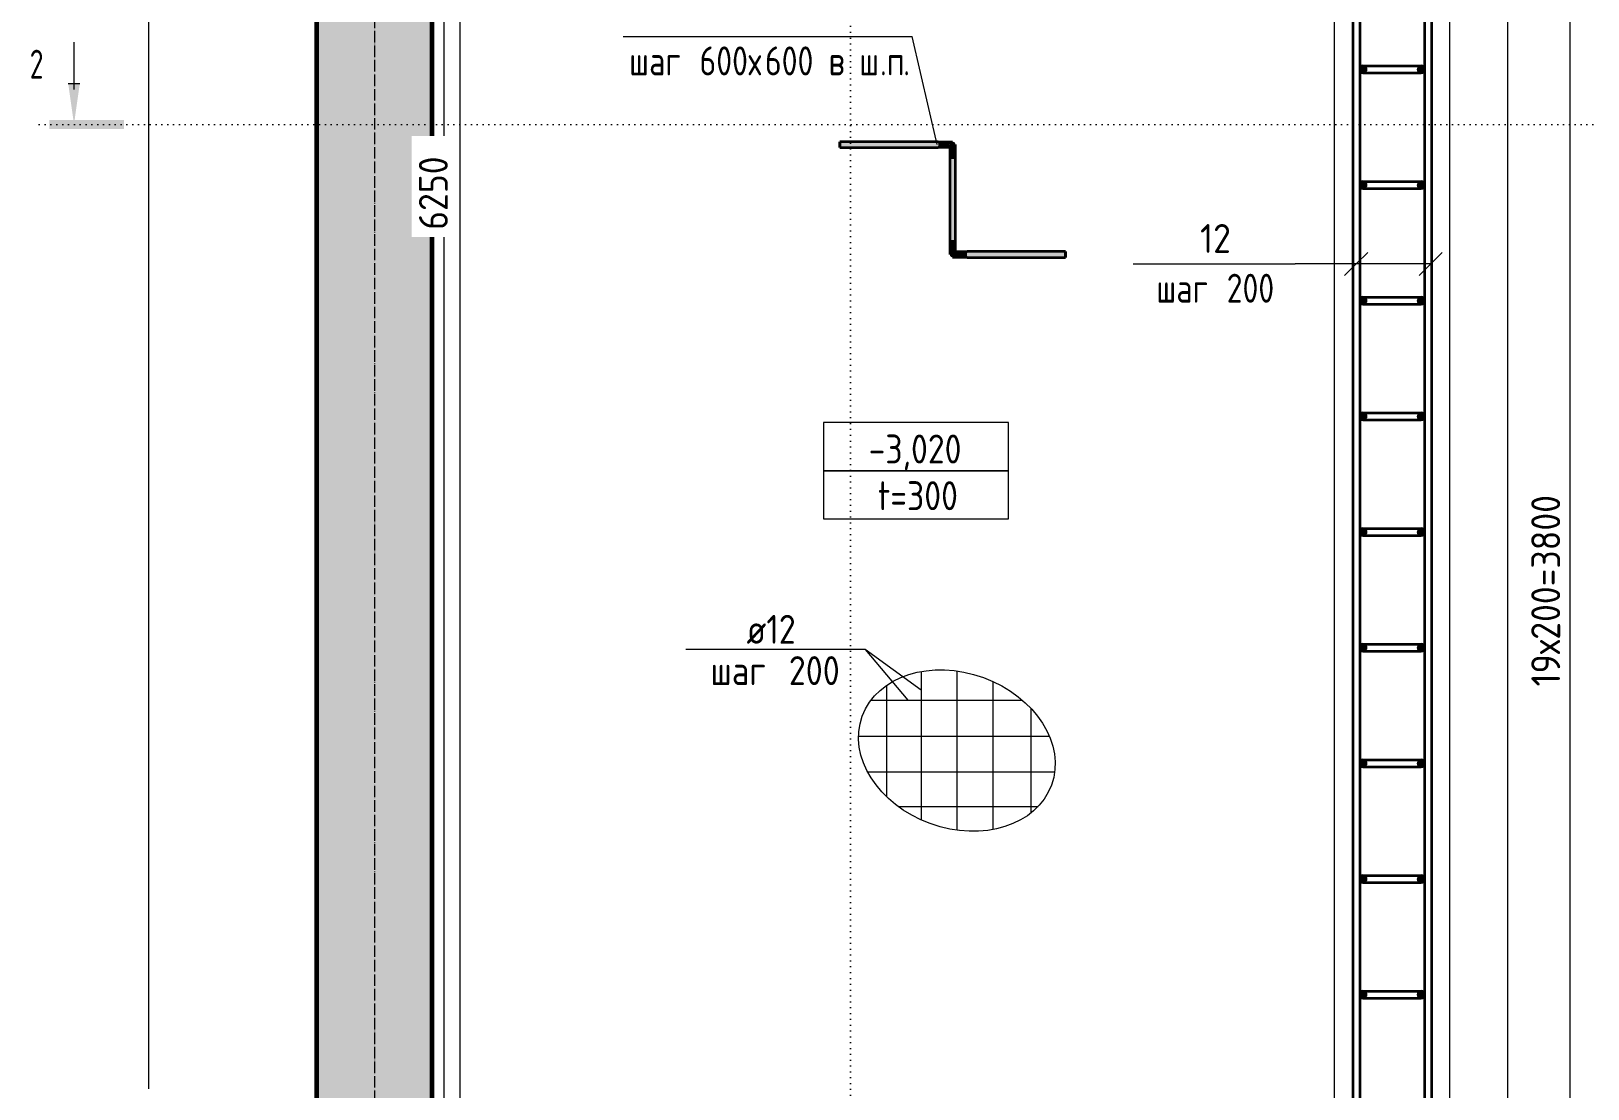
# Model space of a CAD drawing. Header units: millimetres. Extents: x -6516 to 17647, y -4389 to 6814.
# Drawn here: x 1640 to 4332, y 1577 to 3406 of the extents above; entities that cross this region are included whole.
import ezdxf

# ---------------------------------------------------------------- set-up
doc = ezdxf.new("R2010")
doc.units = ezdxf.units.MM
doc.linetypes.add('02 Штрихпунктирная _20 мм_', pattern=[25, 20, -2.5, 0, -2.5])
doc.linetypes.add('04 Пунктир 10мм', pattern=[10, 0, -10])
for name, color, linetype, lineweight in [('AA_Dim', 7, 'Continuous', 9), ('AA_Dim-20', 7, 'Continuous', 9), ('AA_Oformlenie', 7, 'Continuous', 9), ('AA_Razrez', 7, 'Continuous', 9), ('AA_Vinoska', 7, 'Continuous', 9), ('AF_Perekritie_Грунт', 253, 'Continuous', 20), ('AF_Perekritie_Опалубка_Существующая', 253, 'Continuous', 20), ('AF_Stena', 7, 'Continuous', 60), ('AF_Stena_Опалубка', 253, 'Continuous', 20), ('AF_Stena_Опалубка_Существующая', 253, 'Continuous', 20), ('KR_Armatura', 7, 'Continuous', 20), ('KR_Armatura_Tonkie', 7, 'Continuous', 20), ('KR_Fundament', 7, 'Continuous', 20), ('Оси', 7, 'Continuous', 9)]:
    doc.layers.add(name, color=color, linetype=linetype, lineweight=lineweight)
doc.styles.add('GOST Common_1', font='GOST_Common.ttf', dxfattribs={"width": 0.9, "height": 50})
doc.styles.add('ISOCPEUR_1', font='isocpeur.TTF', dxfattribs={"width": 0.9, "height": 50})
doc.styles.add('ISOCPEUR_2', font='isocpeur.TTF', dxfattribs={"width": 0.85, "height": 50})
doc.styles.add('ISOCPEUR_3', font='isocpeur.TTF', dxfattribs={"width": 0.8, "height": 50})
doc.styles.add('ISOCPEUR_4', font='isocpeur.TTF', dxfattribs={"width": 0.7, "height": 50})
doc.dimstyles.new('01_Точн_3_знака__непрозр__1', dxfattribs={"dimscale": 304.8, "dimtxt": 50.137748, "dimasz": 0.111549, "dimexe": 0.098425, "dimexo": 0.065617, "dimgap": 0.019685, "dimtad": 1, "dimdec": 3, "dimrnd": 0.001, "dimdsep": 46, "dimtxsty": 'ISOCPEUR_1', "dimblk1": 'OBLIQUE', "dimblk2": 'OBLIQUE', "dimsah": 1, "dimcen": 0.09, "dimdle": 0.098425, "dimazin": 0, "dimtfac": 1, "dimtdec": 4, "dimtix": 1, "dimtmove": 0, "dimatfit": 3, "dimfxl": 1, "dimtvp": 1, "dimtfill": 1, "dimtolj": 1, "dimtzin": 0, "dimlwd": 18, "dimlwe": 18, "dimarcsym": 2})
doc.dimstyles.new('05_Округл_1мм__прозр_', dxfattribs={"dimscale": 304.8, "dimtxt": 50.137748, "dimasz": 0.111549, "dimexe": 0.098425, "dimexo": 0.065617, "dimgap": 0.006562, "dimtad": 1, "dimdec": 0, "dimdsep": 46, "dimtxsty": 'ISOCPEUR_1', "dimblk1": 'OBLIQUE', "dimblk2": 'OBLIQUE', "dimsah": 1, "dimcen": 0.09, "dimdle": 0.098425, "dimazin": 0, "dimtfac": 1, "dimtdec": 4, "dimtix": 1, "dimtmove": 0, "dimatfit": 3, "dimfxl": 1, "dimtvp": 1, "dimtolj": 1, "dimtzin": 0, "dimlwd": 18, "dimlwe": 18, "dimarcsym": 2})

# ---------------------------------------------------------------- blocks, each defined once
blk = doc.blocks.new('261_Лягушка _НесАрм_РабПлоск_ - 10 А500-4005784-КР_ФПм1_Арм_1')
at = {"layer": 'KR_Armatura_Tonkie', "lineweight": 35}
for points in [[(37.2, 111.8), (37.2, 116.8), (-132.8, 116.7), (-132.8, 111.8), (34.5, 111.8)], [(37.2, 106.8), (37.2, 111.8), (-132.8, 111.8), (-132.8, 106.8), (34.5, 106.8)], [(55.7, 111.8), (57.2, 111.8), (57.4, 113.1), (57.9, 114.3), (59.3, 115.8), (59.7, 116.2), (60.5, 116.7), (53.9, 116.7), (40.6, 116.8), (37.2, 116.7), (37.2, 111.8), (53.6, 111.8)], [(37.2, 106.8), (56.5, 107), (57.2, 107), (57.2, 111.8), (37.2, 111.8), (37.2, 106.9)], [(64.7, 86.8), (67.2, 86.8), (67, 113.1), (66.4, 114.5), (65.7, 115.4), (64.7, 116.2), (63.5, 116.7), (62.2, 116.8), (60.9, 116.7), (59.3, 115.8), (58.7, 115.4), (57.7, 114), (57.4, 113.1), (57.2, 110.2), (57.4, 86.8), (63.5, 86.8)], [(62.2, -53.2), (67.2, -53.2), (67, 86.8), (57.2, 86.8), (57.4, -53.2), (60.9, -53.2)], [(62.2, -83.2), (63.5, -83), (64.9, -82.3), (65.7, -81.7), (66.8, -80.1), (67.1, -78.7), (67.2, -76.5), (67, -53.2), (57.2, -53.2), (57.4, -79.5), (57.9, -80.7), (58.7, -81.7), (59.7, -82.5), (60.9, -83)], [(87.2, -83.2), (87.2, -78.2), (67.2, -78.2), (66.8, -80.1), (66.1, -81.2), (65.7, -81.7), (64.7, -82.5), (63.9, -83.1), (69.3, -83), (83.7, -83.1)], [(74.4, -78.2), (87.2, -78.2), (87.2, -73.2), (74.4, -73.3), (67.2, -73.3), (67.2, -78.2), (73.1, -78.2)], [(87.2, -78.2), (257.2, -78.2), (257.2, -73.2), (87.2, -73.3), (87.2, -76.9)], [(257.2, -83.2), (257.2, -78.2), (87.2, -78.2), (87.2, -83.2), (162.3, -83.2)]]:
    blk.add_hatch(color=256, dxfattribs=at).paths.add_polyline_path(points)
for p, q in [((37.2, 116.8), (-132.8, 116.8)), ((-132.8, 111.8), (-132.8, 116.8)), ((-132.8, 116.7), (-132.8, 111.8)), ((-132.8, 111.8), (-132.8, 107)), ((-132.8, 106.8), (-132.8, 111.8)), ((-132.8, 106.8), (37.2, 106.8)), ((57.2, 86.8), (57.2, -53.2)), ((67.2, -53.2), (67.2, 86.8)), ((257.2, -73.2), (87.2, -73.2)), ((257.2, -73.2), (257.2, -78.2)), ((257.2, -78.2), (257.2, -73.3)), ((257.2, -78.2), (257.2, -83.2)), ((257.2, -83), (257.2, -78.2)), ((87.2, -83.2), (257.2, -83.2))]:
    blk.add_line(p, q, dxfattribs=at)
at = {"layer": 'KR_Armatura_Tonkie', "lineweight": 35, "flags": 128}
for points in [[(37.2, 116.8), (46.9, 116.8), (55.1, 116.8), (60.4, 116.8), (62.2, 116.8)], [(57.2, 111.8), (57.2, 109.9), (57.2, 104.3), (57.2, 96), (57.2, 86.8)], [(67.2, 86.8), (67.2, 96.5), (67.2, 104.7), (67.2, 110.1), (67.2, 111.8)], [(57.2, 106.8), (54.7, 106.8), (46.4, 106.8), (37.2, 106.8)], [(57.2, -53.2), (57.2, -62.9), (57.2, -71), (57.2, -76.4), (57.2, -78.2)], [(67.2, -78.2), (67.2, -76.2), (67.2, -70.7), (67.2, -62.4), (67.2, -53.2)], [(67.2, -73.2), (69.7, -73.2), (78, -73.2), (87.2, -73.2)], [(87.2, -83.2), (77.5, -83.2), (69.3, -83.2), (64, -83.2), (62.2, -83.2)]]:
    blk.add_lwpolyline(points, dxfattribs=at)
blk = doc.blocks.new('011_Прямоугольник обрыва _ЭлУзла_ - 011_Прямоугольник обрыва _ЭлУзла_-3927897-КР_ФПм1_Арм_1')
at = {"layer": 'AA_Oformlenie'}
blk.add_line((0, -4938.7), (0, -1675.7), dxfattribs=at)
blk = doc.blocks.new('DIMBLOCK44-КР_ФПм1_Арм_1')
at = {"layer": 'AA_Dim-20', "lineweight": 18}
for p, q in [((2381.7, -30), (2381.7, 6280)), ((2377.6, 6250), (2411.7, 6250)), ((2381.7, 6250), (2377.6, 6250)), ((2377.6, 0), (2411.7, 0)), ((2381.7, 0), (2377.6, 0))]:
    blk.add_line(p, q, dxfattribs=at)
at = {"layer": 'AA_Dim-20', "lineweight": 30}
for p, q in [((2381.7, 6250), (2364.7, 6267)), ((2381.7, 6250), (2398.7, 6233)), ((2381.7, 0), (2364.7, 17)), ((2381.7, 0), (2398.7, -17))]:
    blk.add_line(p, q, dxfattribs=at)
at = {"layer": 'AA_Dim-20', "color": 0, "lineweight": 18, "insert": (2310.5, 3062.6), "char_height": 50, "width": 149.846, "attachment_point": 1, "rotation": 90, "line_spacing_factor": 1.135194, "style": 'ISOCPEUR_1', "bg_fill": 3, "box_fill_scale": 1.25, "bg_fill_color": 256, "bg_fill_true_color": 13158600, "bg_fill_transparency": 0}
blk.add_mtext('6250', dxfattribs=at)
blk = doc.blocks.new('_Oblique')
at = {"color": 0, "linetype": 'ByBlock', "lineweight": -2}
blk.add_line((-0.5, -0.5), (0.5, 0.5), dxfattribs=at)
blk = doc.blocks.new('Разрез - Номер узла_ сзади-394133-КР_ФПм1_Арм_1')
at = {"layer": 'AA_Razrez'}
for points in [[(7.33, 0.4), (7.33, -0.39), (0.87, -0.39), (0.87, 0.4)], [(3.5, -3.53), (2.5, -3.53), (3, 0)]]:
    blk.add_hatch(color=256, dxfattribs=at).paths.add_polyline_path(points)
for p, q in [((2.5, -3.53), (3.5, -3.53)), ((3, -3), (3, -7.1))]:
    blk.add_line(p, q, dxfattribs=at)
blk = doc.blocks.new('DIMBLOCK60-КР_ФПм1_Арм_1')
at = {"layer": 'AA_Dim-20', "lineweight": 30}
for p, q in [((4301.5, 4440), (4284.5, 4457)), ((4301.5, 4440), (4318.5, 4423)), ((4301.5, 4340), (4284.5, 4357)), ((4301.5, 4340), (4318.5, 4323)), ((4301.5, 540), (4284.5, 557)), ((4301.5, 540), (4318.5, 523))]:
    blk.add_line(p, q, dxfattribs=at)
at = {"layer": 'AA_Dim-20', "lineweight": 18}
for p, q in [((4301.5, 4440), (4063.6, 4440)), ((4301.5, 4440), (4331.5, 4440)), ((4301.5, 4340), (4063.6, 4340)), ((4301.5, 540), (4301.5, 4340)), ((4301.5, 4340), (4331.5, 4340)), ((4301.5, 540), (4063.6, 540)), ((4301.5, 540), (4331.5, 540))]:
    blk.add_line(p, q, dxfattribs=at)
at = {"layer": 'AA_Dim-20', "color": 0, "lineweight": 18, "insert": (4234.3, 2273), "char_height": 50, "width": 400.724, "attachment_point": 1, "rotation": 90, "line_spacing_factor": 1.135194, "style": 'ISOCPEUR_1'}
blk.add_mtext('19х200=3800', dxfattribs=at)
blk = doc.blocks.new('_None')
blk = doc.blocks.new('070_Фоновая условно в плане _ТиповАннот_ - М100-3935264-КР_ФПм1_Арм_1')
at = {"layer": 'AA_Vinoska'}
for p, q in [((-7.92, 8.74), (-23.43, 8.74)), ((-7.92, 8.74), (-4.25, 4.36)), ((-3.09, 5.23), (-7.92, 8.74)), ((-3.09, 6.84), (-3.09, -5.99)), ((0, 6.89), (0, -6.89)), ((-6.09, 5.64), (-6.09, -3.98)), ((3.12, 5.98), (3.12, -6.83)), ((-7.43, 4.36), (5.66, 4.36)), ((6.41, 3.65), (6.41, -5.4)), ((-8.5, 1.24), (8, 1.24)), ((-7.71, -1.85), (8.46, -1.85)), ((-5.06, -4.84), (7.02, -4.84))]:
    blk.add_line(p, q, dxfattribs=at)
blk.add_ellipse((0, 0), major_axis=(-8.18, 2.98), ratio=0.771871, dxfattribs=at)
blk = doc.blocks.new('042_М_Арматуры - Диам длина поз _ Комментарий _дп 25_-3935260-КР_ФПм1_Арм_1')
at = {"layer": 'AA_Vinoska'}
blk.add_line((-12.5, 0), (12.5, 0), dxfattribs=at)
blk = doc.blocks.new('042_М_ФундПлиты_ТолщинаОтметка - 042_М_ФундПлиты_ТолщинаОтметка-647274-КР_ФПм1_Арм_1')
at = {"layer": 'AA_Vinoska'}
for p, q in [((8, 4.17), (-8, 4.17)), ((-8, 4.17), (-8, 0)), ((8, 0), (8, 4.17)), ((8, 0), (-8, 0)), ((-8, 0), (-8, -4.17)), ((-8, 0), (8, 0)), ((8, -4.17), (8, 0)), ((-8, -4.17), (8, -4.17))]:
    blk.add_line(p, q, dxfattribs=at)
blk = doc.blocks.new('042_М_Арматуры - Диам длина поз _ Шаг _засечки_-3174167-КР_ФПм1_Арм_1')
at = {"layer": 'AA_Vinoska'}
blk.add_line((-7, 0), (7, 0), dxfattribs=at)

msp = doc.modelspace()

# ---------------------------------------------------------------- hatches: boundary and pattern name
at = {"layer": 'AF_Stena', "lineweight": 9}
h = msp.add_hatch(dxfattribs=at)
h.set_pattern_fill('FP_7', color=256, style=0, pattern_type=2)
h.set_pattern_definition([(45, (-17096.49, 0), (-44.90128, 44.90128), []), (45, (-17051.586, 0), (-44.90128, 44.90128), [79.375, -15.875, 0.67056, -15.204])])
h.paths.add_polyline_path([(2133.5742, 145), (2333.5742, 145), (2333.5742, 6250), (2133.5742, 6250), (2133.5742, 329.9349)])
at = {"layer": 'KR_Armatura'}
h = msp.add_hatch(color=256, dxfattribs=at)
edge = h.paths.add_edge_path()
edge.add_arc((3943.5742, 3340), 6, 0, 360)
for points in [[(3943.5742, 3334), (3948.7703, 3337), (3948.7703, 3343), (3943.5742, 3346), (3938.378, 3343), (3938.378, 3337)], [(4043.5742, 3334), (4048.7703, 3337), (4048.7703, 3343), (4043.5742, 3346), (4038.378, 3343), (4038.378, 3337)], [(3943.5742, 3134), (3948.7703, 3137), (3948.7703, 3143), (3943.5742, 3146), (3938.378, 3143), (3938.378, 3137)], [(4043.5742, 3134), (4048.7703, 3137), (4048.7703, 3143), (4043.5742, 3146), (4038.378, 3143), (4038.378, 3137)], [(3943.5742, 2934), (3948.7703, 2937), (3948.7703, 2943), (3943.5742, 2946), (3938.378, 2943), (3938.378, 2937)], [(4043.5742, 2934), (4048.7703, 2937), (4048.7703, 2943), (4043.5742, 2946), (4038.378, 2943), (4038.378, 2937)], [(3943.5742, 2734), (3948.7703, 2737), (3948.7703, 2743), (3943.5742, 2746), (3938.378, 2743), (3938.378, 2737)], [(4043.5742, 2734), (4048.7703, 2737), (4048.7703, 2743), (4043.5742, 2746), (4038.378, 2743), (4038.378, 2737)], [(3943.5742, 2534), (3948.7703, 2537), (3948.7703, 2543), (3943.5742, 2546), (3938.378, 2543), (3938.378, 2537)], [(4043.5742, 2534), (4048.7703, 2537), (4048.7703, 2543), (4043.5742, 2546), (4038.378, 2543), (4038.378, 2537)], [(3943.5742, 2334), (3948.7703, 2337), (3948.7703, 2343), (3943.5742, 2346), (3938.378, 2343), (3938.378, 2337)], [(4043.5742, 2334), (4048.7703, 2337), (4048.7703, 2343), (4043.5742, 2346), (4038.378, 2343), (4038.378, 2337)], [(3943.5742, 2134), (3948.7703, 2137), (3948.7703, 2143), (3943.5742, 2146), (3938.378, 2143), (3938.378, 2137)], [(4043.5742, 2134), (4048.7703, 2137), (4048.7703, 2143), (4043.5742, 2146), (4038.378, 2143), (4038.378, 2137)], [(3943.5742, 1934), (3948.7703, 1937), (3948.7703, 1943), (3943.5742, 1946), (3938.378, 1943), (3938.378, 1937)], [(4043.5742, 1934), (4048.7703, 1937), (4048.7703, 1943), (4043.5742, 1946), (4038.378, 1943), (4038.378, 1937)], [(3943.5742, 1734), (3948.7703, 1737), (3948.7703, 1743), (3943.5742, 1746), (3938.378, 1743), (3938.378, 1737)], [(4043.5742, 1734), (4048.7703, 1737), (4048.7703, 1743), (4043.5742, 1746), (4038.378, 1743), (4038.378, 1737)]]:
    msp.add_hatch(color=256, dxfattribs=at).paths.add_polyline_path(points)
h = msp.add_hatch(color=256, dxfattribs=at)
edge = h.paths.add_edge_path()
edge.add_arc((4043.5742, 3340), 6, 0, 360)
h = msp.add_hatch(color=256, dxfattribs=at)
edge = h.paths.add_edge_path()
edge.add_arc((3943.5742, 3140), 6, 0, 360)
h = msp.add_hatch(color=256, dxfattribs=at)
edge = h.paths.add_edge_path()
edge.add_arc((4043.5742, 3140), 6, 0, 360)
h = msp.add_hatch(color=256, dxfattribs=at)
edge = h.paths.add_edge_path()
edge.add_arc((3943.5742, 2940), 6, 0, 360)
h = msp.add_hatch(color=256, dxfattribs=at)
edge = h.paths.add_edge_path()
edge.add_arc((4043.5742, 2940), 6, 0, 360)
h = msp.add_hatch(color=256, dxfattribs=at)
edge = h.paths.add_edge_path()
edge.add_arc((3943.5742, 2740), 6, 0, 360)
h = msp.add_hatch(color=256, dxfattribs=at)
edge = h.paths.add_edge_path()
edge.add_arc((4043.5742, 2740), 6, 0, 360)
h = msp.add_hatch(color=256, dxfattribs=at)
edge = h.paths.add_edge_path()
edge.add_arc((3943.5742, 2540), 6, 0, 360)
h = msp.add_hatch(color=256, dxfattribs=at)
edge = h.paths.add_edge_path()
edge.add_arc((4043.5742, 2540), 6, 0, 360)
h = msp.add_hatch(color=256, dxfattribs=at)
edge = h.paths.add_edge_path()
edge.add_arc((3943.5742, 2340), 6, 0, 360)
h = msp.add_hatch(color=256, dxfattribs=at)
edge = h.paths.add_edge_path()
edge.add_arc((4043.5742, 2340), 6, 0, 360)
h = msp.add_hatch(color=256, dxfattribs=at)
edge = h.paths.add_edge_path()
edge.add_arc((3943.5742, 2140), 6, 0, 360)
h = msp.add_hatch(color=256, dxfattribs=at)
edge = h.paths.add_edge_path()
edge.add_arc((4043.5742, 2140), 6, 0, 360)
h = msp.add_hatch(color=256, dxfattribs=at)
edge = h.paths.add_edge_path()
edge.add_arc((3943.5742, 1940), 6, 0, 360)
h = msp.add_hatch(color=256, dxfattribs=at)
edge = h.paths.add_edge_path()
edge.add_arc((4043.5742, 1940), 6, 0, 360)
h = msp.add_hatch(color=256, dxfattribs=at)
edge = h.paths.add_edge_path()
edge.add_arc((3943.5742, 1740), 6, 0, 360)
h = msp.add_hatch(color=256, dxfattribs=at)
edge = h.paths.add_edge_path()
edge.add_arc((4043.5742, 1740), 6, 0, 360)

# ---------------------------------------------------------------- linework, layer by layer
at = {"layer": 'AA_Razrez', "linetype": '04 Пунктир 10мм'}
msp.add_line((3056.7289, 6787.9496), (3056.7289, -505.5301), dxfattribs=at)
at = {"layer": 'AA_Vinoska'}
for p, q in [((3206.6717, 3210.1636), (3163.6405, 3396.7308)), ((3931.5742, 3003.6562), (3951.5742, 3023.6562)), ((4060.4268, 3003.6562), (4080.4268, 3023.6562)), ((3931.5742, 3003.6562), (3825.7693, 3003.6562)), ((4060.4268, 3003.6562), (3825.7693, 3003.6562)), ((3931.5742, 3003.6562), (3911.5742, 2983.6562)), ((4060.4268, 3003.6562), (4040.4268, 2983.6562))]:
    msp.add_line(p, q, dxfattribs=at)
at = {"layer": 'AF_Perekritie_Грунт'}
for p, q in [((2353.5742, 6230), (2353.5742, 90)), ((4193.5742, 90), (4193.5742, 4390))]:
    msp.add_line(p, q, dxfattribs=at)
at = {"layer": 'AF_Perekritie_Опалубка_Существующая', "lineweight": 35}
msp.add_line((2333.5742, 145), (2333.5742, 6250), dxfattribs=at)
at = {"layer": 'AF_Stena_Опалубка'}
for p, q in [((2333.5742, 190), (2333.5742, 6250)), ((2353.5742, 6230), (2353.5742, 190)), ((4093.5742, 190), (4093.5742, 4490)), ((3893.5742, 4074.1606), (3893.5742, 490))]:
    msp.add_line(p, q, dxfattribs=at)
at = {"layer": 'AF_Stena_Опалубка_Существующая', "lineweight": 60}
for p, q in [((2133.5742, 6250), (2133.5742, 345)), ((2333.5742, 145), (2333.5742, 6250))]:
    msp.add_line(p, q, dxfattribs=at)
at = {"layer": 'KR_Armatura'}
for p, q in [((3943.5742, 3346), (3938.378, 3343)), ((3938.378, 3343), (3938.378, 3337)), ((3948.7703, 3343), (3943.5742, 3346)), ((3948.7703, 3337), (3948.7703, 3343)), ((4043.5742, 3346), (4038.378, 3343)), ((4038.378, 3343), (4038.378, 3337)), ((4048.7703, 3343), (4043.5742, 3346)), ((4048.7703, 3337), (4048.7703, 3343)), ((3938.378, 3337), (3943.5742, 3334)), ((3943.5742, 3334), (3948.7703, 3337)), ((4038.378, 3337), (4043.5742, 3334)), ((4043.5742, 3334), (4048.7703, 3337)), ((3943.5742, 3146), (3938.378, 3143)), ((3938.378, 3143), (3938.378, 3137)), ((3938.378, 3137), (3943.5742, 3134)), ((3948.7703, 3143), (3943.5742, 3146)), ((3943.5742, 3134), (3948.7703, 3137)), ((3948.7703, 3137), (3948.7703, 3143)), ((4043.5742, 3146), (4038.378, 3143)), ((4038.378, 3143), (4038.378, 3137)), ((4038.378, 3137), (4043.5742, 3134)), ((4048.7703, 3143), (4043.5742, 3146)), ((4043.5742, 3134), (4048.7703, 3137)), ((4048.7703, 3137), (4048.7703, 3143)), ((3943.5742, 2946), (3938.378, 2943)), ((3938.378, 2943), (3938.378, 2937)), ((3938.378, 2937), (3943.5742, 2934)), ((3948.7703, 2943), (3943.5742, 2946)), ((3943.5742, 2934), (3948.7703, 2937)), ((3948.7703, 2937), (3948.7703, 2943)), ((4043.5742, 2946), (4038.378, 2943)), ((4038.378, 2943), (4038.378, 2937)), ((4038.378, 2937), (4043.5742, 2934)), ((4048.7703, 2943), (4043.5742, 2946)), ((4043.5742, 2934), (4048.7703, 2937)), ((4048.7703, 2937), (4048.7703, 2943)), ((3943.5742, 2746), (3938.378, 2743)), ((3938.378, 2743), (3938.378, 2737)), ((3938.378, 2737), (3943.5742, 2734)), ((3948.7703, 2743), (3943.5742, 2746)), ((3943.5742, 2734), (3948.7703, 2737)), ((3948.7703, 2737), (3948.7703, 2743)), ((4043.5742, 2746), (4038.378, 2743)), ((4038.378, 2743), (4038.378, 2737)), ((4038.378, 2737), (4043.5742, 2734)), ((4048.7703, 2743), (4043.5742, 2746)), ((4043.5742, 2734), (4048.7703, 2737)), ((4048.7703, 2737), (4048.7703, 2743)), ((3943.5742, 2546), (3938.378, 2543)), ((3938.378, 2543), (3938.378, 2537)), ((3938.378, 2537), (3943.5742, 2534)), ((3948.7703, 2543), (3943.5742, 2546)), ((3943.5742, 2534), (3948.7703, 2537)), ((3948.7703, 2537), (3948.7703, 2543)), ((4043.5742, 2546), (4038.378, 2543)), ((4038.378, 2543), (4038.378, 2537)), ((4038.378, 2537), (4043.5742, 2534)), ((4048.7703, 2543), (4043.5742, 2546)), ((4043.5742, 2534), (4048.7703, 2537)), ((4048.7703, 2537), (4048.7703, 2543)), ((3943.5742, 2346), (3938.378, 2343)), ((3938.378, 2343), (3938.378, 2337)), ((3948.7703, 2343), (3943.5742, 2346)), ((3948.7703, 2337), (3948.7703, 2343)), ((4043.5742, 2346), (4038.378, 2343)), ((4038.378, 2343), (4038.378, 2337)), ((4048.7703, 2343), (4043.5742, 2346)), ((4048.7703, 2337), (4048.7703, 2343)), ((3938.378, 2337), (3943.5742, 2334)), ((3943.5742, 2334), (3948.7703, 2337)), ((4038.378, 2337), (4043.5742, 2334)), ((4043.5742, 2334), (4048.7703, 2337)), ((3943.5742, 2146), (3938.378, 2143)), ((3938.378, 2143), (3938.378, 2137)), ((3938.378, 2137), (3943.5742, 2134)), ((3948.7703, 2143), (3943.5742, 2146)), ((3943.5742, 2134), (3948.7703, 2137)), ((3948.7703, 2137), (3948.7703, 2143)), ((4043.5742, 2146), (4038.378, 2143)), ((4038.378, 2143), (4038.378, 2137)), ((4038.378, 2137), (4043.5742, 2134)), ((4048.7703, 2143), (4043.5742, 2146)), ((4043.5742, 2134), (4048.7703, 2137)), ((4048.7703, 2137), (4048.7703, 2143)), ((3943.5742, 1946), (3938.378, 1943)), ((3938.378, 1943), (3938.378, 1937)), ((3948.7703, 1943), (3943.5742, 1946)), ((3948.7703, 1937), (3948.7703, 1943)), ((4043.5742, 1946), (4038.378, 1943)), ((4038.378, 1943), (4038.378, 1937)), ((4048.7703, 1943), (4043.5742, 1946)), ((4048.7703, 1937), (4048.7703, 1943)), ((3938.378, 1937), (3943.5742, 1934)), ((3943.5742, 1934), (3948.7703, 1937)), ((4038.378, 1937), (4043.5742, 1934)), ((4043.5742, 1934), (4048.7703, 1937)), ((3943.5742, 1746), (3938.378, 1743)), ((3938.378, 1743), (3938.378, 1737)), ((3938.378, 1737), (3943.5742, 1734)), ((3948.7703, 1743), (3943.5742, 1746)), ((3943.5742, 1734), (3948.7703, 1737)), ((3948.7703, 1737), (3948.7703, 1743)), ((4043.5742, 1746), (4038.378, 1743)), ((4038.378, 1743), (4038.378, 1737)), ((4038.378, 1737), (4043.5742, 1734)), ((4048.7703, 1743), (4043.5742, 1746)), ((4043.5742, 1734), (4048.7703, 1737)), ((4048.7703, 1737), (4048.7703, 1743))]:
    msp.add_line(p, q, dxfattribs=at)
for centre in [(3943.5742, 3340), (4043.5742, 3340), (3943.5742, 3140), (4043.5742, 3140), (3943.5742, 2940), (4043.5742, 2940), (3943.5742, 2740), (4043.5742, 2740), (3943.5742, 2540), (4043.5742, 2540), (3943.5742, 2340), (4043.5742, 2340), (3943.5742, 2140), (4043.5742, 2140), (3943.5742, 1940), (4043.5742, 1940), (3943.5742, 1740), (4043.5742, 1740)]:
    msp.add_circle(centre, 6, dxfattribs=at)
at = {"layer": 'KR_Armatura_Tonkie', "lineweight": 35}
for p, q in [((3925.5742, 4680), (3925.5742, 200)), ((3937.5742, 4680), (3937.5742, 200)), ((4049.5742, 4680), (4049.5742, 200)), ((4061.5742, 4680), (4061.5742, 200)), ((3943.5742, 3346), (3979.5742, 3346)), ((3979.5742, 3346), (4007.5742, 3346)), ((4007.5742, 3346), (4043.5742, 3346)), ((3943.5742, 3334), (3979.5742, 3334)), ((3979.5742, 3334), (4007.5742, 3334)), ((4007.5742, 3334), (4043.5742, 3334)), ((3943.5742, 3146), (3979.5742, 3146)), ((3943.5742, 3134), (3979.5742, 3134)), ((3979.5742, 3146), (4007.5742, 3146)), ((3979.5742, 3134), (4007.5742, 3134)), ((4007.5742, 3146), (4043.5742, 3146)), ((4007.5742, 3134), (4043.5742, 3134)), ((3943.5742, 2946), (3979.5742, 2946)), ((3979.5742, 2946), (4007.5742, 2946)), ((4007.5742, 2946), (4043.5742, 2946)), ((3943.5742, 2934), (3979.5742, 2934)), ((3979.5742, 2934), (4007.5742, 2934)), ((4007.5742, 2934), (4043.5742, 2934)), ((3943.5742, 2746), (3979.5742, 2746)), ((3943.5742, 2734), (3979.5742, 2734)), ((3979.5742, 2746), (4007.5742, 2746)), ((3979.5742, 2734), (4007.5742, 2734)), ((4007.5742, 2746), (4043.5742, 2746)), ((4007.5742, 2734), (4043.5742, 2734)), ((3943.5742, 2546), (3979.5742, 2546)), ((3943.5742, 2534), (3979.5742, 2534)), ((3979.5742, 2546), (4007.5742, 2546)), ((3979.5742, 2534), (4007.5742, 2534)), ((4007.5742, 2546), (4043.5742, 2546)), ((4007.5742, 2534), (4043.5742, 2534)), ((3943.5742, 2346), (3979.5742, 2346)), ((3979.5742, 2346), (4007.5742, 2346)), ((4007.5742, 2346), (4043.5742, 2346)), ((3943.5742, 2334), (3979.5742, 2334)), ((3979.5742, 2334), (4007.5742, 2334)), ((4007.5742, 2334), (4043.5742, 2334)), ((3943.5742, 2146), (3979.5742, 2146)), ((3943.5742, 2134), (3979.5742, 2134)), ((3979.5742, 2146), (4007.5742, 2146)), ((3979.5742, 2134), (4007.5742, 2134)), ((4007.5742, 2146), (4043.5742, 2146)), ((4007.5742, 2134), (4043.5742, 2134)), ((3943.5742, 1946), (3979.5742, 1946)), ((3979.5742, 1946), (4007.5742, 1946)), ((4007.5742, 1946), (4043.5742, 1946)), ((3943.5742, 1934), (3979.5742, 1934)), ((3979.5742, 1934), (4007.5742, 1934)), ((4007.5742, 1934), (4043.5742, 1934)), ((3943.5742, 1746), (3979.5742, 1746)), ((3943.5742, 1734), (3979.5742, 1734)), ((3979.5742, 1746), (4007.5742, 1746)), ((3979.5742, 1734), (4007.5742, 1734)), ((4007.5742, 1746), (4043.5742, 1746)), ((4007.5742, 1734), (4043.5742, 1734))]:
    msp.add_line(p, q, dxfattribs=at)
for centre, start, end in [((3943.5742, 3340), 90, 270), ((4043.5742, 3340), 270, 90), ((3943.5742, 3140), 90, 270), ((4043.5742, 3140), 270, 90), ((3943.5742, 2940), 90, 270), ((4043.5742, 2940), 270, 90), ((3943.5742, 2740), 90, 270), ((4043.5742, 2740), 270, 90), ((3943.5742, 2540), 90, 270), ((4043.5742, 2540), 270, 90), ((3943.5742, 2340), 90, 270), ((4043.5742, 2340), 270, 90), ((3943.5742, 2140), 90, 270), ((4043.5742, 2140), 270, 90), ((3943.5742, 1940), 90, 270), ((4043.5742, 1940), 270, 90), ((3943.5742, 1740), 90, 270), ((4043.5742, 1740), 270, 90)]:
    msp.add_arc(centre, 6, start, end, dxfattribs=at)
at = {"layer": 'KR_Fundament'}
for p, q in [((2353.5742, 6230), (2353.5742, 190)), ((4093.5742, 190), (4093.5742, 4490))]:
    msp.add_line(p, q, dxfattribs=at)
at = {"layer": 'Оси', "linetype": '02 Штрихпунктирная _20 мм_'}
msp.add_line((2233.5742, 6594.238), (2233.5742, -281.0265), dxfattribs=at)

# ---------------------------------------------------------------- block references
at = {"layer": 'AA_Oformlenie'}
msp.add_blockref('011_Прямоугольник обрыва _ЭлУзла_ - 011_Прямоугольник обрыва _ЭлУзла_-3927897-КР_ФПм1_Арм_1', (1843.2, 6515.7743), dxfattribs=at)
at = {"layer": 'AA_Razrez', "extrusion": (0, 0, -1), "xscale": 19.99999999999999, "yscale": 19.99999999999999, "zscale": 19.99999999999999, "rotation": 180}
msp.add_blockref('Разрез - Номер узла_ сзади-394133-КР_ФПм1_Арм_1', (-1653.9754, 3245.0424), dxfattribs=at)
at = {"layer": 'AA_Vinoska'}
for name, p, xscale, yscale, zscale in [('042_М_Арматуры - Диам длина поз _ Комментарий _дп 25_-3935260-КР_ФПм1_Арм_1', (2913.6405, 3396.7308), 19.99999999999999, 19.99999999999999, 19.99999999999999), ('042_М_Арматуры - Диам длина поз _ Шаг _засечки_-3174167-КР_ФПм1_Арм_1', (3685.7693, 3003.6562), 19.99999999999999, 19.99999999999999, 19.99999999999999), ('042_М_ФундПлиты_ТолщинаОтметка - 042_М_ФундПлиты_ТолщинаОтметка-647274-КР_ФПм1_Арм_1', (3170.0257, 2645.9837), 19.99999999999999, 19.99999999999999, 19.99999999999999), ('070_Фоновая условно в плане _ТиповАннот_ - М100-3935264-КР_ФПм1_Арм_1', (3240.84, 2162.1537), 20, 20, 20)]:
    msp.add_blockref(name, p, dxfattribs=dict(at, xscale=xscale, yscale=yscale, zscale=zscale))
at = {"layer": 'KR_Armatura_Tonkie', "lineweight": 35}
msp.add_blockref('261_Лягушка _НесАрм_РабПлоск_ - 10 А500-4005784-КР_ФПм1_Арм_1', (3171.3742, 3098.1681), dxfattribs=at)

# ---------------------------------------------------------------- texts
at = {"layer": 'AA_Razrez', "insert": (1637.3269, 3374.0687), "char_height": 50, "width": 30.303787, "attachment_point": 1, "style": 'ISOCPEUR_4'}
msp.add_mtext('\\fISOCPEUR|b0|i0|c204|p34|;\\W.7;2', dxfattribs=at)
at = {"layer": 'AA_Vinoska', "char_height": 50, "attachment_point": 1}
for s, insert, width, style in [(' 600', (2770.3016, 3379.7547), 133.4008, 'ISOCPEUR_3'), ('600 ', (2908.9433, 3379.7547), 133.4008, 'ISOCPEUR_3'), ('\\fISOCPEUR|b0|i0|c204|p34|;\\W.8; ', (3047.585, 3379.7547), 29.5021, 'ISOCPEUR_3'), ('шаг', (2673.9933, 3379.7547), 116.7257, 'ISOCPEUR_3'), ('\\fISOCPEUR|b0|i0|c204|p34|;\\W.8;х', (2880.3683, 3379.7547), 34.6329, 'ISOCPEUR_3'), ('\\fISOCPEUR|b0|i0|c204|p34|;\\W.8;в', (3019.01, 3379.7547), 34.6329, 'ISOCPEUR_3'), ('\\fISOCPEUR|b0|i0|c204|p34|;\\W.8;ш', (3071.9266, 3379.7547), 43.6118, 'ISOCPEUR_3'), ('\\fISOCPEUR|b0|i0|c204|p34|;\\W.8;п', (3119.5516, 3379.7547), 34.6329, 'ISOCPEUR_3'), ('\\fISOCPEUR|b0|i0|c204|p34|;\\W.8;.', (3107.91, 3379.7547), 14.1097, 'ISOCPEUR_3'), ('\\fISOCPEUR|b0|i0|c204|p34|;\\W.8;.', (3148.1266, 3379.7547), 14.1097, 'ISOCPEUR_3'), ('12', (3661.5721, 3072.6611), 66.379725, 'ISOCPEUR_1'), ('шаг', (3585.8021, 2986.6801), 116.7257, 'ISOCPEUR_3'), (' 200', (3682.1105, 2986.6801), 133.4008, 'ISOCPEUR_3'), ('-3,020', (3088.234, 2708.5862), 201.704575, 'ISOCPEUR_2'), ('t=300', (3104.089, 2627.8487), 178.535806, 'ISOCPEUR_2'), ('ø12', (2877.0884, 2396.8116), 115.443, 'GOST Common_1'), (' 200', (2922.8852, 2325.4279), 135.645525, 'GOST Common_1'), ('шаг', (2814.5384, 2325.4279), 131.316413, 'GOST Common_1')]:
    msp.add_mtext(s, dxfattribs=dict(at, insert=insert, width=width, style=style))

# ---------------------------------------------------------------- dimensions: what is measured, and where the dimension line sits
at = {"layer": 'AA_Dim', "lineweight": 18}
dim = msp.add_linear_dim(base=(4301.4646, 4340), p1=(4043.5742, 540), p2=(4043.5742, 4340), angle=90, text='19х200=3800', dimstyle='05_Округл_1мм__прозр_', override={"dimpost": '<>', "dimblk1": 'None', "dimblk2": 'None', "dimsah": 1, "dimfxl": 3800}, dxfattribs=at)
dim.commit()
dim.dimension.update_dxf_attribs({"geometry": 'DIMBLOCK60-КР_ФПм1_Арм_1', "text_midpoint": (4274.4646, 2440)})

# ---------------------------------------------------------------- next in the draw order: dimensions: what is measured, and where the dimension line sits
dim = msp.add_linear_dim(base=(2381.6802, 6250), p1=(2357.6385, 0), p2=(2357.6385, 6250), angle=90, dimstyle='01_Точн_3_знака__непрозр__1', override={"dimpost": '<>', "dimfxl": 6250}, dxfattribs=at)
dim.commit()
dim.dimension.update_dxf_attribs({"geometry": 'DIMBLOCK44-КР_ФПм1_Арм_1', "text_midpoint": (2350.6802, 3125)})

# ---------------------------------------------------------------- next in the draw order: linework, layer by layer
at = {"layer": 'AA_Razrez', "linetype": '04 Пунктир 10мм'}
msp.add_line((1653.9754, 3245.0424), (4535.4889, 3245.0424), dxfattribs=at)

doc.saveas('drawing.dxf')
